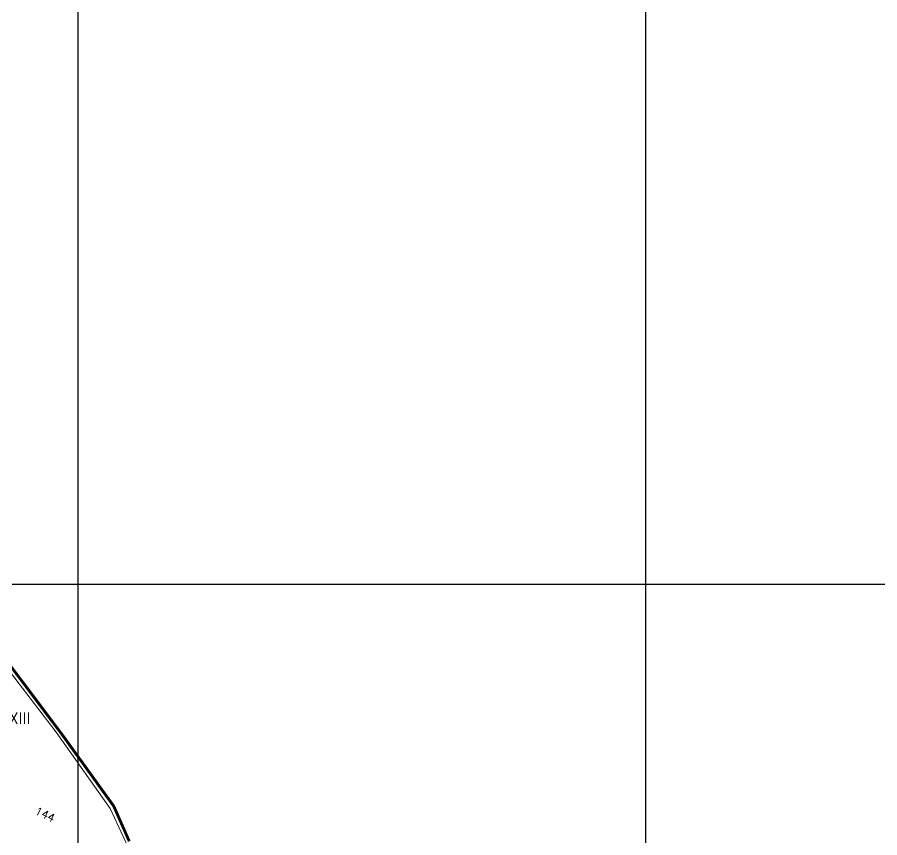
# Model space of a CAD drawing. Header units: millimetres. Extents: x 1479 to 6479, y -838 to 6662.
# Drawn here: x 4426 to 5185, y 4939 to 5661 of the extents above; entities that cross this region are included whole.
import ezdxf

# ---------------------------------------------------------------- set-up
doc = ezdxf.new("R2010")
doc.units = ezdxf.units.MM
doc.layers.add('MANZANAS', color=254, linetype='Continuous', lineweight=5)
doc.layers.add('Residencial', color=6, linetype='Continuous', lineweight=20)
for name, color, linetype in [('Rejilla', 9, 'Continuous'), ('TEXTOBARRIOS', 7, 'Continuous'), ('TEXTOFINAL', 7, 'Continuous'), ('TEXTOMANZANA', 7, 'Continuous')]:
    doc.layers.add(name, color=color, linetype=linetype)
doc.styles.add('80', font='romans.shx', dxfattribs={"height": 7.04})

# ---------------------------------------------------------------- blocks, each defined once
blk = doc.blocks.new('CARLOS')
at = {"layer": 'TEXTOFINAL', "style": '80'}
blk.add_text('144', height=7.049, dxfattribs=at).set_placement((1157883.91, 1308554.56))

msp = doc.modelspace()

# ---------------------------------------------------------------- linework, layer by layer
at = {"layer": 'MANZANAS'}
msp.add_lwpolyline([(4397.78, 5113.23), (4460.11, 5031.88), (4507.68, 4964.72), (4523.14, 4931.95), (4572.56, 4917.09), (4587.62, 4902.18)], dxfattribs=at)
at = {"layer": 'Rejilla'}
for p, q in [((4479.2, 6662.15), (4479.2, -337.85)), ((4479.2, 6662.15), (4479.2, -837.85)), ((4979.2, 6662.15), (4979.2, -337.85)), ((4979.2, 6662.15), (4979.2, -837.85)), ((1479.2, 5162.15), (5979.2, 5162.15)), ((1479.2, 5162.15), (6479.2, 5162.15))]:
    msp.add_line(p, q, dxfattribs=at)
at = {"layer": 'Residencial'}
msp.add_lwpolyline([(4524.59, 4935.81, 2.5, 2.5, 0), (4510.87, 4966.83, 2.5, 2.5, 0), (4465.6, 5029.53, 2.5, 2.5, 0), (4401.26, 5115.12, 2.5, 2.5, 0)], format="xyseb", dxfattribs=at)

# ---------------------------------------------------------------- block references
at = {"rotation": 335}
msp.add_blockref('CARLOS', (-1597977.48, -691650.18), dxfattribs=at)

# ---------------------------------------------------------------- texts
at = {"layer": 'TEXTOBARRIOS', "style": '80'}
msp.add_text('B. JUAN XXIII', height=10, rotation=360, dxfattribs=at).set_placement((4349.62, 5039.24))
at = {"layer": 'TEXTOMANZANA', "style": '80'}
msp.add_text('144', height=7.049, rotation=335, dxfattribs=at).set_placement((4440.78, 4960.13))

doc.saveas('drawing.dxf')
